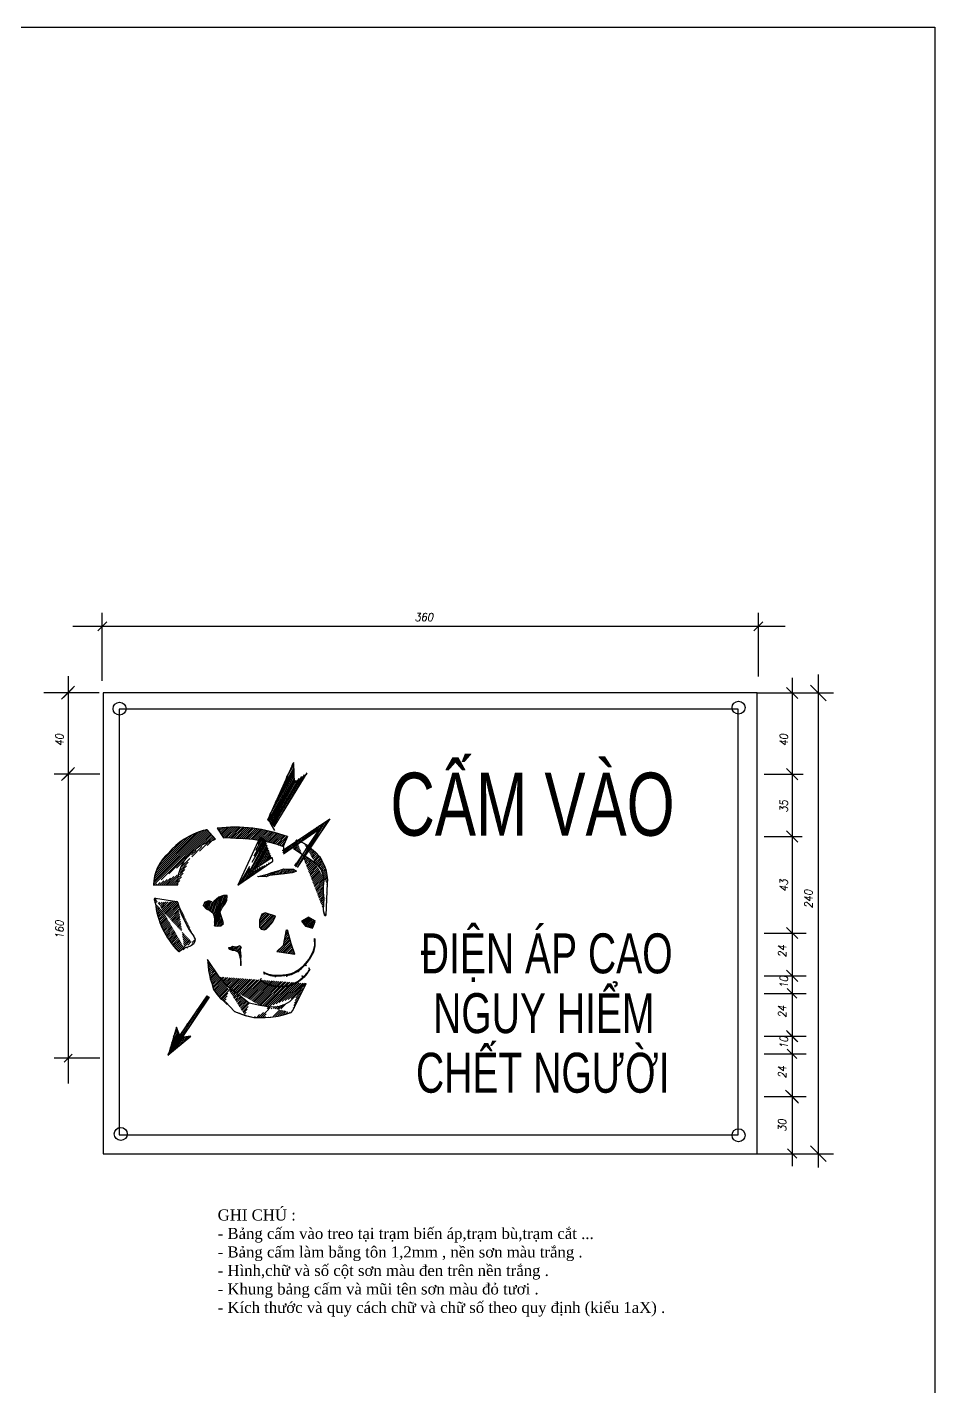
# Model space of a CAD drawing. Header units: inches. Extents: x -246336 to 136055, y -106871 to 69513.
# Drawn here: x -82660 to -74481, y -46358 to -34098 of the extents above; entities that cross this region are included whole.
import ezdxf

# ---------------------------------------------------------------- set-up
doc = ezdxf.new("R2010")
doc.units = ezdxf.units.IN
doc.header["$MEASUREMENT"] = 0
doc.layers.add('XA-TT2', color=7, linetype='Continuous')
doc.styles.add('COM2', font='complex.shx', dxfattribs={"width": 0.9, "oblique": 10, "height": 2})
doc.styles.add('TRA1', font='Vharial.ttf', dxfattribs={"height": 4})
doc.styles.add('VIET25', font='VNTIME_0.TTF', dxfattribs={"height": 2.5})
pattern_1 = [(45, (-83481.22544766736, -50671.37809816521), (-8.838834764831843, 8.838834764831844), [])]
pattern_2 = [(59.99999999999999, (-81519.50010706676, -50963.75706741802), (-10.82531754730548, 6.250000000000001), [])]

# ---------------------------------------------------------------- blocks, each defined once
blk = doc.blocks.new('_OBLIQUE')
at = {"color": 0, "linetype": 'ByBlock'}
blk.add_line((-0.5, -0.5), (0.5, 0.5), dxfattribs=at)

msp = doc.modelspace()

# ---------------------------------------------------------------- hatches: boundary and pattern name
at = {"layer": 'XA-TT2', "linetype": 'Continuous'}
h = msp.add_hatch(dxfattribs=at)
h.set_pattern_fill('ANSI31', color=1, scale=100, angle=15, style=0)
h.set_pattern_definition(pattern_2)
h.paths.add_polyline_path([(-80254.531003994, -40902.20458332758), (-80138.98560271185, -40821.70112288633), (-80436.0952877198, -41308.80545271916), (-80494.50989621883, -41249.61298425664), (-80260.31562741712, -40726.91797986632)])
h = msp.add_hatch(dxfattribs=at)
h.set_pattern_fill('ANSI31', color=256, scale=100, style=0)
h.set_pattern_definition(pattern_1)
edge = h.paths.add_edge_path()
edge.add_line((-80947.07090173534, -41321.16741802078), (-80891.8250491817, -41406.74075275281))
edge.add_line((-80827.27824554814, -41407.69849094911), (-80779.11481249647, -41410.23170675879))
edge.add_line((-80877.9766183478, -41405.16528836917), (-80827.27824554814, -41407.69849094911))
edge.add_line((-80892.01858759689, -41406.44097047392), (-80877.9766183478, -41405.16528836917))
edge.add_arc((-80786.88017104816, -42658.31887737528), 1346.712699669793, 69.51139990946658, 96.83147606169686)
edge.add_line((-80315.50243381271, -41396.79673159641), (-80352.27117789857, -41484.56893408409))
edge.add_line((-80419.15643353137, -41460.89587742579), (-80350.71364768874, -41486.22795614443))
edge.add_line((-80487.59921937401, -41443.16340644727), (-80419.15643353137, -41460.89587742579))
edge.add_line((-80556.04202357127, -41430.49736708781), (-80487.59921937401, -41443.16340644727))
edge.add_line((-80627.01973080699, -41420.36453030858), (-80556.04202357127, -41430.49736708781))
edge.add_line((-80697.99743804272, -41412.76490933873), (-80627.01973080699, -41420.36453030858))
edge.add_line((-80779.11481249647, -41410.23170675879), (-80697.99743804272, -41412.76490933873))
h = msp.add_hatch(dxfattribs=at)
h.set_pattern_fill('ANSI31', color=1, scale=100, angle=15, style=0)
h.set_pattern_definition(pattern_2)
h.paths.add_polyline_path([(-80248.77313247981, -41658.7199068233), (-80228.48181002965, -41673.73194624326), (-79932.16833634401, -41236.40233029873), (-80358.76480054396, -41521.21010561596), (-80350.46962334967, -41552.16812836268), (-80028.07954266208, -41330.30322721257)])
h = msp.add_hatch(dxfattribs=at)
h.set_pattern_fill('ANSI31', color=256, scale=100, style=0)
h.set_pattern_definition(pattern_1)
edge = h.paths.add_edge_path()
edge.add_arc((-81124.61221138225, -41844.09690000175), 397.781234897178, 131.2912590325637, 178.8367322249407)
edge.add_arc((-80899.51189600781, -41955.62414032349), 637.3210500647388, 105.7686723615827, 139.9126314237832)
edge.add_line((-80964.16383558803, -41420.36453030858), (-81038.88481218228, -41335.39455743157))
edge.add_arc((-80786.88017104816, -42658.31887737528), 1346.712699669793, 100.7850943006122, 102.2536554904547)
edge.add_line((-81116.2589172775, -41488.76115872437), (-81065.56056283246, -41460.89586419606))
edge.add_line((-81014.86219003279, -41440.6301906376), (-80964.16383558803, -41420.36453030858))
edge.add_line((-81065.56056283246, -41460.89586419606), (-81014.86219003279, -41440.6301906376))
edge.add_line((-81202.44613451773, -41564.75740811002), (-81159.35252589762, -41521.6928716423))
edge.add_line((-81250.60958592402, -41625.55441555654), (-81202.44613451773, -41564.75740811002))
edge.add_line((-81273.30736242095, -41665.96935608744), (-81250.60958592402, -41625.55441555654))
edge.add_line((-81295.99831094564, -41739.66517637658), (-81273.30736242095, -41665.96935608744))
edge.add_line((-81301.67105266539, -41830.36773561907), (-81295.99831094564, -41739.66517637658))
edge.add_line((-81522.90774112777, -41836.03663978371), (-81301.67105266539, -41830.36773561907))
edge.add_line((-81159.35252589762, -41521.6928716423), (-81116.2589172775, -41488.76115872437))
h = msp.add_hatch(dxfattribs=at)
h.set_pattern_fill('ANSI31', color=1, scale=100, angle=15, style=0)
h.set_pattern_definition(pattern_2)
edge = h.paths.add_edge_path()
edge.add_line((-80512.04586928576, -41433.3246420981), (-80662.59834134983, -41724.05790695899))
edge.add_line((-80561.27630598989, -41398.6280264564), (-80761.10949776754, -41834.76545564943))
edge.add_line((-80561.27630598989, -41398.6280264564), (-80509.65844713041, -41435.00724892547))
edge.add_line((-80761.10949776747, -41834.76545564953), (-80445.53027510956, -41617.58770349673))
edge.add_line((-80662.59834134957, -41724.05790695926), (-80456.33902149681, -41586.35339471976))
edge.add_line((-80456.339021497, -41586.35339471983), (-80445.53027510944, -41617.5877034968))
h = msp.add_hatch(dxfattribs=at)
h.set_pattern_fill('ANSI31', color=256, scale=100, style=0)
h.set_pattern_definition(pattern_1)
edge = h.paths.add_edge_path()
edge.add_line((-79974.43235873454, -42108.33603977982), (-79970.21206620039, -42109.0389508754))
edge.add_line((-79977.94927835703, -42109.0389508754), (-79974.43235873454, -42108.33603977982))
edge.add_line((-79984.27972633572, -42101.30695528351), (-79977.94927835703, -42109.0389508754))
edge.add_line((-79987.09325469163, -42091.46623963461), (-79984.27972633572, -42101.30695528351))
edge.add_line((-79952.92149305233, -41785.73454797268), (-79958.23796880292, -41812.29899658676))
edge.add_line((-79960.89621585538, -41743.2314196066), (-79952.92149305233, -41785.73454797268))
edge.add_line((-79968.87092030351, -41692.75894474966), (-79960.89621585538, -41743.2314196066))
edge.add_line((-79984.82034755469, -41652.91226521367), (-79968.87092030351, -41692.75894474966))
edge.add_line((-80003.42802185862, -41613.06558567769), (-79984.82034755469, -41652.91226521367))
edge.add_line((-80024.6939248601, -41575.87534174236), (-80003.42802185862, -41613.06558567769))
edge.add_line((-80061.90927346796, -41536.02866220666), (-80024.6939248601, -41575.87534174236))
edge.add_line((-80096.46637502278, -41506.8077647622), (-80061.90927346796, -41536.02866220666))
edge.add_line((-80131.02347657789, -41477.58685408829), (-80096.46637502278, -41506.8077647622))
edge.add_line((-80168.23880683084, -41456.33528990526), (-80131.02347657789, -41477.58685408829))
edge.add_line((-80234.12521984987, -41425.60251635034), (-80168.23880683084, -41456.33528990526))
edge.add_line((-79993.76790955989, -42058.10237106954), (-79987.09325469163, -42091.46623963461))
edge.add_line((-79988.09516784013, -41956.06199026806), (-79993.76790955989, -42058.10237106954))
edge.add_line((-79993.76790955989, -41899.37289570284), (-79988.09516784013, -41956.06199026806))
edge.add_line((-79993.76790955989, -41842.68380113732), (-79993.76790955989, -41899.37289570284))
edge.add_line((-79988.09516784013, -41791.66361073672), (-79993.76790955989, -41842.68380113732))
edge.add_line((-79993.76790955989, -41746.3123377302), (-79988.09516784013, -41791.66361073672))
edge.add_line((-80010.78611636453, -41695.29216055904), (-79993.76790955989, -41746.3123377302))
edge.add_line((-80056.16799505928, -41638.60305276408), (-80010.78611636453, -41695.29216055904))
edge.add_line((-80118.5680989133, -41593.25177975785), (-80056.16799505928, -41638.60305276408))
edge.add_line((-80180.9681844124, -41553.56941091595), (-80118.5680989133, -41593.25177975785))
edge.add_line((-80260.38649507135, -41502.54923374509), (-80180.9681844124, -41553.56941091595))
edge.add_line((-80249.04101163155, -41462.86686490319), (-80260.38649507135, -41502.54923374509))
edge.add_line((-80234.12521984987, -41425.60251635034), (-80249.04101163155, -41462.86686490319))
edge.add_line((-79958.23796880292, -41817.61189424753), (-79969.83296690456, -42109.27172435884))
h = msp.add_hatch(dxfattribs=at)
h.set_pattern_fill('ANSI31', color=256, scale=100, style=0)
h.set_pattern_definition(pattern_1)
edge = h.paths.add_edge_path()
edge.add_line((-80505.86717933451, -41758.21352987172), (-80583.88027791987, -41756.8518061706))
edge.add_line((-80477.81094858283, -41747.56265400531), (-80505.86717933451, -41758.21352987172))
edge.add_line((-80399.60343076213, -41737.78715887922), (-80477.81094858283, -41747.56265400531))
edge.add_line((-80343.78258847375, -41733.19120909204), (-80399.60343076213, -41737.78715887922))
edge.add_line((-80271.14742589276, -41723.31846137502), (-80343.78258847375, -41733.19120909204))
edge.add_line((-80231.84926609922, -41707.29349466477), (-80271.14742589276, -41723.31846137502))
edge.add_line((-80259.41949510429, -41690.10134911776), (-80231.84926609922, -41707.29349466477))
edge.add_line((-80315.14315530285, -41689.12868901098), (-80259.41949510429, -41690.10134911776))
edge.add_line((-80348.5773404109, -41688.54509313911), (-80315.14315530285, -41689.12868901098))
edge.add_line((-80399.02022834291, -41704.37551466457), (-80348.5773404109, -41688.54509313911))
edge.add_line((-80455.03548986663, -41720.10868327896), (-80399.02022834291, -41704.37551466457))
edge.add_line((-80494.33363107737, -41736.13363708195), (-80455.03548986663, -41720.10868327896))
edge.add_line((-80578.30792291125, -41756.94907198922), (-80494.33363107737, -41736.13363708195))
h = msp.add_hatch(dxfattribs=at)
h.set_pattern_fill('ANSI31', color=256, scale=100, angle=26.54958949766275, style=0)
h.set_pattern_definition([(71.54958949766274, (-83481.22544766736, -50671.37809816521), (-11.85747408955976, 3.956047044136215), [])])
edge = h.paths.add_edge_path()
edge.add_line((-80932.1000359988, -41943.61566023697), (-80977.63879744982, -41980.84950537741))
edge.add_line((-80890.7011732154, -41927.06728131161), (-80932.1000359988, -41943.61566023697))
edge.add_line((-80857.58210776758, -41927.06728131161), (-80890.7011732154, -41927.06728131161))
edge.add_line((-80861.7220064355, -41972.57530103147), (-80857.58210776758, -41927.06728131161))
edge.add_line((-80878.28151851025, -42005.67205888219), (-80861.7220064355, -41972.57530103147))
edge.add_line((-80907.26072658849, -42042.90590402292), (-80878.28151851025, -42005.67205888219))
edge.add_line((-80919.68038129364, -42076.00263210712), (-80907.26072658849, -42042.90590402292))
edge.add_line((-80915.54048262571, -42100.82518561219), (-80919.68038129364, -42076.00263210712))
edge.add_line((-80898.98097055097, -42146.33323509857), (-80915.54048262571, -42100.82518561219))
edge.add_line((-80890.7011732154, -42179.42996318307), (-80898.98097055097, -42146.33323509857))
edge.add_line((-80915.54048262571, -42200.11542939814), (-80890.7011732154, -42179.42996318307))
edge.add_line((-80948.65958937188, -42204.25251668785), (-80915.54048262571, -42200.11542939814))
edge.add_line((-80973.49889878219, -42200.11542939814), (-80948.65958937188, -42204.25251668785))
edge.add_line((-80973.49889878219, -42183.56705047278), (-80973.49889878219, -42200.11542939814))
edge.add_line((-80973.49889878219, -42154.60740967799), (-80973.49889878219, -42183.56705047278))
edge.add_line((-80973.49889878219, -42125.6477688835), (-80973.49889878219, -42154.60740967799))
edge.add_line((-80977.63879744982, -42109.09938995814), (-80973.49889878219, -42125.6477688835))
edge.add_line((-80985.91855348734, -42084.27683645306), (-80977.63879744982, -42109.09938995814))
edge.add_line((-81014.89776156557, -42063.59137023799), (-80985.91855348734, -42084.27683645306))
edge.add_line((-81048.0168270134, -42047.04299131263), (-81014.89776156557, -42063.59137023799))
edge.add_line((-81072.85613642371, -42018.08332075161), (-81048.0168270134, -42047.04299131263))
edge.add_line((-81060.43648171856, -41989.12367995683), (-81072.85613642371, -42018.08332075161))
edge.add_line((-81027.31741627073, -41976.71238832118), (-81060.43648171856, -41989.12367995683))
edge.add_line((-80994.19830952486, -41984.98659266712), (-81027.31741627073, -41976.71238832118))
h = msp.add_hatch(dxfattribs=at)
h.set_pattern_fill('ANSI31', color=256, scale=100, style=0)
h.set_pattern_definition(pattern_1)
edge = h.paths.add_edge_path()
edge.add_arc((-81292.67347710504, -42423.83239434072), 9.5625, 225.9656561773512, 303.6722236306262)
edge.add_arc((-81156.44168085017, -42322.84968585998), 9.5625, 351.2480349764812, 383.9768302345066)
edge.add_arc((-81311.67602124339, -41990.44536680565), 9.5625, 5.859935109861018, 81.75836137008582)
edge.add_arc((-81505.08575405844, -41962.43110788346), 9.5625, 81.75836137008582, 191.4641055764272)
edge.add_arc((-81124.61221138225, -41885.27108294365), 397.781234897178, 191.4641055764272, 196.2072720905641)
edge.add_line((-81160.00518459629, -42366.30561572732), (-81186.88902199245, -42385.70863168221))
edge.add_line((-81149.55036608013, -42340.93245933502), (-81160.00518459629, -42366.30561572732))
edge.add_line((-81146.99052380171, -42324.30468987935), (-81149.55036608013, -42340.93245933502))
edge.add_line((-81158.51163909398, -42294.66374526382), (-81147.70433028875, -42318.9637996786))
edge.add_line((-81188.38256749476, -42255.85772658378), (-81158.51163909398, -42294.66374526382))
edge.add_line((-81207.79867737938, -42223.02187480032), (-81188.38256749476, -42255.85772658378))
edge.add_line((-81270.80669101741, -42102.45412704127), (-81199.53202133597, -42237.00215685501))
edge.add_line((-81288.72925539972, -42051.70780102722), (-81270.80669101741, -42102.45412704127))
edge.add_line((-81300.67761941819, -42003.94654523174), (-81288.72925539972, -42051.70780102722))
edge.add_line((-81302.16349053581, -41989.46906470606), (-81300.67761941819, -42003.94654523174))
edge.add_line((-81244.04801475705, -42402.92759866745), (-81287.37163466029, -42431.79052684398))
edge.add_line((-81187.32065262279, -42385.9208597141), (-81244.04801475705, -42402.92759866745))
edge.add_line((-81503.71498692234, -41952.96736635559), (-81310.30525410728, -41980.98162527778))
edge.add_arc((-80766.05676390877, -41911.74352150992), 744.1056112143001, 186.1204799499734, 224.2213894097598)
h = msp.add_hatch(dxfattribs=at)
h.set_pattern_fill('ANSI31', color=256, scale=100, style=0)
h.set_pattern_definition(pattern_1)
h.paths.add_polyline_path([(-80421.37900692504, -42112.5965365101), (-80516.35286536539, -42085.04208288912), (-80545.45773933531, -42097.28850488318), (-80566.90346854861, -42149.33580249199), (-80565.37162583123, -42213.62953863165), (-80551.58508726169, -42230.46837507485), (-80520.9483705741, -42236.59159434028), (-80505.6300122306, -42230.46837507485), (-80484.18430596072, -42209.03712418251), (-80445.88839862967, -42164.64383411861)])
h = msp.add_hatch(dxfattribs=at)
h.set_pattern_fill('ANSI31', color=256, scale=100, angle=350.0000000000001, style=0)
h.set_pattern_definition([(35.00000000000004, (-83481.22544766736, -50671.37809816521), (-7.169705454388076, 10.2394005536124), [])])
edge = h.paths.add_edge_path()
edge.add_line((-80089.23321249144, -42221.71791129804), (-80063.47611555195, -42161.68944000354))
edge.add_line((-80151.27876769379, -42204.00256511202), (-80089.23321249144, -42221.71791129804))
edge.add_line((-80186.73334608413, -42159.71420998278), (-80151.27876769379, -42204.00256511202))
edge.add_line((-80124.68781956128, -42124.28353828203), (-80186.73334608413, -42159.71420998278))
edge.add_line((-80062.64226435893, -42159.71420998278), (-80124.68781956128, -42124.28353828203))
h = msp.add_hatch(dxfattribs=at)
h.set_pattern_fill('ANSI31', color=256, scale=100, style=0)
h.set_pattern_definition(pattern_1)
edge = h.paths.add_edge_path()
edge.add_line((-80281.82265686401, -42361.10695501091), (-80315.26195329067, -42238.578935689))
edge.add_line((-80248.38337879197, -42455.78768518724), (-80281.82265686401, -42361.10695501091))
edge.add_line((-80410.00658367213, -42433.50986710051), (-80248.38337879197, -42455.78768518724))
edge.add_line((-80354.27445355197, -42377.81531526853), (-80410.00658367213, -42433.50986710051))
edge.add_line((-80326.40837931458, -42238.578935689), (-80354.27445355197, -42377.81531526853))
h = msp.add_hatch(dxfattribs=at)
h.set_pattern_fill('ANSI31', color=256, scale=90, style=0)
h.set_pattern_definition([(45, (-83481.22544766736, -50671.37809816521), (-7.95495128834866, 7.954951288348661), [])])
edge = h.paths.add_edge_path()
edge.add_line((-80828.76220068638, -42398.28294082603), (-80845.28965616575, -42400.1180908535))
edge.add_line((-80810.39835106762, -42389.10722376284), (-80828.76220068638, -42398.28294082603))
edge.add_line((-80775.5070689129, -42394.61265730817), (-80810.39835106762, -42389.10722376284))
edge.add_line((-80742.45218089758, -42381.76664019004), (-80775.5070689129, -42394.61265730817))
edge.add_line((-80729.59749075299, -42396.44780733535), (-80742.45218089758, -42381.76664019004))
edge.add_line((-80736.94302142313, -42403.78837437136), (-80729.59749075299, -42396.44780733535))
edge.add_line((-80736.94302142313, -42422.13982503454), (-80736.94302142313, -42403.78837437136))
edge.add_line((-80733.27025608806, -42447.83185927052), (-80736.94302142313, -42422.13982503454))
edge.add_line((-80731.43388489238, -42479.02931051474), (-80733.27025608806, -42447.83185927052))
edge.add_line((-80733.27025608806, -42502.88619472354), (-80731.43388489238, -42479.02931051474))
edge.add_line((-80731.43388489238, -42535.91881253204), (-80733.27025608806, -42502.88619472354))
edge.add_line((-80731.43388489238, -42550.59996314056), (-80731.43388489238, -42535.91881253204))
edge.add_line((-80735.10665022745, -42563.44598025869), (-80731.43388489238, -42550.59996314056))
edge.add_line((-80736.94302142313, -42550.59996314056), (-80735.10665022745, -42563.44598025869))
edge.add_line((-80736.94302142313, -42530.41336244991), (-80736.94302142313, -42550.59996314056))
edge.add_line((-80738.77941556252, -42510.22677829606), (-80736.94302142313, -42530.41336244991))
edge.add_line((-80744.28855209326, -42486.36989408755), (-80738.77941556252, -42510.22677829606))
edge.add_line((-80747.96131742833, -42468.01844342437), (-80744.28855209326, -42486.36989408755))
edge.add_line((-80753.4704769025, -42447.83185927052), (-80747.96131742833, -42468.01844342437))
edge.add_line((-80762.65240171202, -42434.98584215267), (-80753.4704769025, -42447.83185927052))
edge.add_line((-80784.68899372214, -42423.97497506201), (-80762.65240171202, -42434.98584215267))
edge.add_line((-80797.54368386674, -42422.13982503454), (-80784.68899372214, -42423.97497506201))
edge.add_line((-80814.07113934611, -42420.30469154415), (-80797.54368386674, -42422.13982503454))
edge.add_line((-80832.43496602116, -42411.12895794387), (-80814.07113934611, -42420.30469154415))
edge.add_line((-80845.28965616575, -42401.95324088068), (-80832.43496602116, -42411.12895794387))
h = msp.add_hatch(dxfattribs=at)
h.set_pattern_fill('ANSI31', color=256, scale=100, style=0)
h.set_pattern_definition(pattern_1)
edge = h.paths.add_edge_path()
edge.add_line((-80952.26704845647, -42816.09468444978), (-80919.35853509529, -42857.20256101486))
edge.add_line((-80981.06198388129, -42774.98680788442), (-80952.26704845647, -42816.09468444978))
edge.add_line((-80997.51624056202, -42717.43577010959), (-80981.06198388129, -42774.98680788442))
edge.add_line((-81009.85691930639, -42680.43867723201), (-80997.51624056202, -42717.43577010959))
edge.add_line((-81018.0840384693, -42643.44158435444), (-81009.85691930639, -42680.43867723201))
edge.add_line((-81026.31117598683, -42606.44447824743), (-81018.0840384693, -42643.44158435444))
edge.add_line((-81030.42473556829, -42561.22581799456), (-81026.31117598683, -42606.44447824743))
edge.add_line((-81035.94367217104, -42505.92020307813), (-81030.42473556829, -42561.22581799456))
edge.add_line((-80874.10936134466, -42885.97808651713), (-80791.14144122845, -42973.43177882227))
edge.add_line((-80919.35853509529, -42857.20256101486), (-80874.10936134466, -42885.97808651713))
edge.add_line((-80837.08728840202, -42762.65444359189), (-80795.95165587793, -42787.31917217694))
edge.add_line((-80882.33646215266, -42717.43577010959), (-80837.08728840202, -42762.65444359189))
edge.add_line((-80931.40781360626, -42661.53711317369), (-80882.33646215266, -42717.43577010959))
edge.add_line((-80931.40781360626, -42661.53711317369), (-81035.94367217104, -42505.92020307813))
edge.add_line((-80696.52949743619, -43010.42887169984), (-80618.37181032437, -43026.8720329096))
edge.add_line((-80791.14144122845, -42973.43177882227), (-80696.52949743619, -43010.42887169984))
edge.add_line((-80659.50744284847, -42895.32680937962), (-80564.89549905591, -42915.88074104744))
edge.add_line((-80795.95165587793, -42787.31917217694), (-80659.50744284847, -42895.32680937962))
edge.add_line((-80281.82265686401, -42982.2169371706), (-80266.69537620217, -42963.32057231542))
edge.add_line((-80319.64090440486, -42993.55474550015), (-80281.82265686401, -42982.2169371706))
edge.add_line((-80349.89548408316, -43004.89256705914), (-80319.64090440486, -42993.55474550015))
edge.add_line((-80399.05919670919, -43016.23038861813), (-80349.89548408316, -43004.89256705914))
edge.add_line((-80463.35020835139, -43023.78893191431), (-80399.05919670919, -43016.23038861813))
edge.add_line((-80515.53274736891, -43026.8720329096), (-80463.35020835139, -43023.78893191431))
edge.add_line((-80294.11576005985, -42884.54343719204), (-80255.72251282667, -42847.8442202881))
edge.add_line((-80335.84755531896, -42907.8974770967), (-80294.11576005985, -42884.54343719204))
edge.add_line((-80382.58717261697, -42924.57894173131), (-80335.84755531896, -42907.8974770967))
edge.add_line((-80424.31896787608, -42931.25151700136), (-80382.58717261697, -42924.57894173131))
edge.add_line((-80441.01168965054, -42931.25151700136), (-80424.31896787608, -42931.25151700136))
edge.add_line((-80618.37181032437, -43026.8720329096), (-80515.53274736891, -43026.8720329096))
edge.add_line((-80491.08983661956, -42929.58337979857), (-80441.01168965054, -42931.25151700136))
edge.add_line((-80564.89549905591, -42915.88074104744), (-80488.36459467834, -42928.75023726403))
edge.add_line((-80255.72251282667, -42847.8442202881), (-80230.6834393423, -42816.14945468114))
edge.add_line((-80266.69537620217, -42963.32057231542), (-80146.1794515301, -42720.3819770168))
edge.add_line((-80202.305817832, -42781.11838820943), (-80155.1718851389, -42720.85319441831))
edge.add_line((-80155.20567724807, -42720.89640082821), (-80146.30607257254, -42720.63722243998))
h = msp.add_hatch(dxfattribs=at)
h.set_pattern_fill('ANSI31', color=1, scale=100, angle=15, style=0)
h.set_pattern_definition(pattern_2)
edge = h.paths.add_edge_path()
edge.add_line((-81020.69013770384, -42844.56179171248), (-81279.13408088853, -43230.15076228301))
edge.add_line((-81040.1228448787, -42832.00365914614), (-81306.63519888802, -43218.11240674462))
edge.add_line((-81040.1228448787, -42832.00365914614), (-81020.69013770384, -42844.56179171248))
edge.add_line((-81297.87696511578, -43205.42394925957), (-81272.93676922249, -43220.90459850704))
h = msp.add_hatch(dxfattribs=at)
h.set_pattern_fill('ANSI31', color=1, scale=100, angle=15, style=0)
h.set_pattern_definition(pattern_2)
edge = h.paths.add_edge_path()
edge.add_line((-81279.48691129428, -43207.41012977902), (-81314.07096029149, -43116.41779383062))
edge.add_line((-81314.07096029149, -43116.41779383062), (-81390.7260288584, -43369.7625120118))
edge.add_line((-81391.15085794945, -43368.17702825938), (-81185.23041188315, -43197.44794198166))
edge.add_line((-81185.23041188315, -43197.44794198166), (-81279.48691129428, -43207.41012977902))

# ---------------------------------------------------------------- linework, layer by layer
msp.add_lwpolyline([(-101545.3947240619, -34097.63156923203), (-74481.39614794892, -34097.63156923203), (-74481.39614794892, -53092.94114561498), (-101545.3947240619, -53092.94114561498)], close=True)
at = {"layer": 'XA-TT2', "color": 4}
for p, q in [((-81982.84590804257, -39992.76844671316), (-81982.84590804257, -39380.19503596675)), ((-76071.01388130692, -39951.92983148678), (-76071.01388130692, -39380.19503596675)), ((-82248.74234566413, -39500.19503596675), (-75829.4995602119, -39500.19503596675)), ((-82291.56648782553, -39950.28823391127), (-82291.56648782553, -43622.20416664582)), ((-75767.24112989882, -39964.865168377), (-75767.24112989882, -44367.10292304691)), ((-75531.45707323484, -39935.71129944554), (-75531.45707323484, -44381.679885216)), ((-82011.10815887869, -40099.38272185595), (-82510.25247251213, -40099.38272185595)), ((-76078.30199702474, -40101.19532465091), (-75393.22313604387, -40101.19532465091)), ((-75989.44246685255, -40101.19532465091), (-75585.95327785739, -40101.19532465091)), ((-82291.56648782553, -40304.68497918453), (-82291.56648782553, -41117.73377496662)), ((-82014.39308830397, -40832.60591154918), (-82417.88227729913, -40832.60591154918)), ((-82004.4724898457, -40832.60591154918), (-82411.56648782553, -40832.60591154918)), ((-82291.56648782553, -40947.77606015617), (-82291.56648782553, -41760.82485593826)), ((-76018.96552838478, -40834.41851434414), (-75668.92394138913, -40834.41851434414)), ((-76018.96552838478, -41394.83573117875), (-75675.23973086273, -41394.83573117875)), ((-82291.56644702371, -41829.73877667508), (-82291.56644702371, -42642.78757245716)), ((-76018.96552838478, -42266.13138785789), (-75640.9252996234, -42266.13138785789)), ((-76018.96552838478, -42651.98603644094), (-75640.92525882157, -42651.98603644094)), ((-76018.96552838478, -42810.79811038479), (-75640.9252996234, -42810.79811038479)), ((-76018.96552838478, -43196.65271816601), (-75640.9252996234, -43196.65271816601)), ((-82004.4724898457, -43394.51310690405), (-82417.8822364976, -43394.51310690405)), ((-76018.96552838478, -43355.46479210985), (-75640.92534042522, -43355.46479210985)), ((-76018.96552838478, -43741.31939989107), (-75640.9252996234, -43741.31939989107)), ((-76078.30199702474, -44256.88277206675), (-75393.22313604387, -44256.88277206675))]:
    msp.add_line(p, q, dxfattribs=at)
at = {"layer": 'XA-TT2', "color": 5}
for p, q in [((-76080.50645879039, -40099.38272185595), (-81976.57906963641, -40099.38272185595)), ((-81976.57906963641, -40099.38272185595), (-81976.57906963641, -44258.50919587479)), ((-76080.50645879039, -44258.50919587479), (-76080.50645879039, -40099.38272185595)), ((-81976.57906963641, -44258.50919587479), (-76080.50645879039, -44258.50919587479))]:
    msp.add_line(p, q, dxfattribs=at)
at = {"layer": 'XA-TT2', "color": 1}
for p, q in [((-76254.19734025176, -40248.12228948314), (-81832.06751432538, -40248.12228948314)), ((-81832.06751432538, -40248.12228948314), (-81832.06751432538, -44085.2122675773)), ((-76254.19734025176, -44085.2122675773), (-76254.19734025176, -40248.12228948314)), ((-80260.31562741706, -40726.91797986627), (-80494.50989621872, -41249.61298425653)), ((-80138.98560271197, -40821.70112288644), (-80436.09528772015, -41308.8054527191)), ((-80260.31562741706, -40737.03433221526), (-80254.53100399411, -40912.32093567669)), ((-80254.53100399411, -40912.32093567669), (-80138.98560271197, -40831.81747523573)), ((-80358.76480054407, -41521.2101056159), (-79932.16833634424, -41236.40233029873)), ((-79932.16833634424, -41236.40233029873), (-80228.48181002983, -41673.73194624321)), ((-80561.27630598994, -41398.62802645628), (-80761.10949776752, -41834.76545564947)), ((-80512.045869286, -41433.32464209816), (-80662.59834134986, -41724.05790695921)), ((-80350.46962334984, -41552.16812836268), (-80028.07954266237, -41330.30322721257)), ((-80028.07954266237, -41330.30322721257), (-80248.77313247975, -41658.71990682324)), ((-80761.10949776752, -41834.76545564947), (-80445.53027510969, -41617.58770349668)), ((-80662.59834134986, -41724.05790695921), (-80456.33902149717, -41586.35339471977)), ((-80071.69868862903, -42381.33582662296), (-80085.43909970939, -42436.33450429799)), ((-80067.12358015159, -42382.85984138609), (-80080.86399123224, -42437.85851906083)), ((-80073.09497718443, -42316.71238082548), (-80071.69868862903, -42381.33582662296)), ((-80068.51986870728, -42318.23639558832), (-80067.12358015159, -42382.85984138609)), ((-80085.43909970939, -42436.33450429799), (-80132.8694151945, -42525.84210531786)), ((-80080.86399123224, -42437.85851906083), (-80117.82202101551, -42507.34332586144)), ((-81040.1228448787, -42832.00365914614), (-81306.63519888802, -43218.11240674462)), ((-81020.69013770384, -42844.56179171248), (-81279.13408088853, -43230.15076228301)), ((-81314.07096029149, -43116.41779383062), (-81390.7260288584, -43369.7625120118)), ((-81279.48691129428, -43207.41012977902), (-81314.07096029149, -43116.41779383062)), ((-81391.15085794945, -43368.17702825938), (-81185.23041188315, -43197.44794198166)), ((-81297.87696511578, -43205.42394925957), (-81272.93676922249, -43220.90459850704)), ((-81185.23041188315, -43197.44794198166), (-81279.48691129428, -43207.41012977902)), ((-81832.06751432538, -44085.2122675773), (-76254.19734025176, -44085.2122675773))]:
    msp.add_line(p, q, dxfattribs=at)
at = {"layer": 'XA-TT2'}
for p, q in [((-80473.089819433, -41270.26380658062), (-80431.98577861657, -41342.55815378216)), ((-80964.16383558803, -41420.36453030858), (-81038.88481218228, -41335.39455743157)), ((-81014.86219003279, -41440.6301906376), (-80964.16383558803, -41420.36453030858)), ((-80947.07090173534, -41321.16741802078), (-80891.8250491817, -41406.74075275281)), ((-80892.01858759689, -41406.44097047392), (-80877.9766183478, -41405.16528836917)), ((-80877.9766183478, -41405.16528836917), (-80827.27824554814, -41407.69849094911)), ((-80827.27824554814, -41407.69849094911), (-80779.11481249647, -41410.23170675879)), ((-80779.11481249647, -41410.23170675879), (-80697.99743804272, -41412.76490933873)), ((-80697.99743804272, -41412.76490933873), (-80627.01973080699, -41420.36453030858)), ((-80627.01973080699, -41420.36453030858), (-80556.04202357127, -41430.49736708781)), ((-80561.27630598994, -41398.62802645628), (-80509.65844713041, -41435.00724892539)), ((-80556.04202357127, -41430.49736708781), (-80487.59921937401, -41443.16340644727)), ((-80315.50243381271, -41396.79673159641), (-80352.27117789857, -41484.56893408409)), ((-80234.12521984987, -41425.60251635034), (-80249.04101163155, -41462.86686490319)), ((-80234.12521984987, -41425.60251635034), (-80168.23880683084, -41456.33528990526)), ((-81202.44613451773, -41564.75740811002), (-81159.35252589762, -41521.6928716423)), ((-81159.35252589762, -41521.6928716423), (-81116.2589172775, -41488.76115872437)), ((-81116.2589172775, -41488.76115872437), (-81065.56056283246, -41460.89586419606)), ((-81065.56056283246, -41460.89586419606), (-81014.86219003279, -41440.6301906376)), ((-80487.59921937401, -41443.16340644727), (-80419.15643353137, -41460.89587742579)), ((-80419.15643353137, -41460.89587742579), (-80350.71364768874, -41486.22795614443)), ((-80351.51353576081, -41486.80884873407), (-80351.51353576081, -41518.85895227635)), ((-80249.04101163155, -41462.86686490319), (-80260.38649507135, -41502.54923374509)), ((-80260.38649507135, -41502.54923374509), (-80180.9681844124, -41553.56941091595)), ((-80180.9681844124, -41553.56941091595), (-80118.5680989133, -41593.25177975785)), ((-80168.23880683084, -41456.33528990526), (-80131.02347657789, -41477.58685408829)), ((-80131.02347657789, -41477.58685408829), (-80096.46637502278, -41506.8077647622)), ((-80096.46637502278, -41506.8077647622), (-80061.90927346796, -41536.02866220666)), ((-80061.90927346796, -41536.02866220666), (-80024.6939248601, -41575.87534174236)), ((-81295.99831094564, -41739.66517637658), (-81273.30736242095, -41665.96935608744)), ((-81273.30736242095, -41665.96935608744), (-81250.60958592402, -41625.55441555654)), ((-81250.60958592402, -41625.55441555654), (-81202.44613451773, -41564.75740811002)), ((-80452.49808546598, -41585.17667228996), (-80450.14167215244, -41618.14420722279)), ((-80250.48431880894, -41648.10105558572), (-80234.76980811224, -41667.85335286724)), ((-80118.5680989133, -41593.25177975785), (-80056.16799505928, -41638.60305276408)), ((-80056.16799505928, -41638.60305276408), (-80010.78611636453, -41695.29216055904)), ((-80024.6939248601, -41575.87534174236), (-80003.42802185862, -41613.06558567769)), ((-80003.42802185862, -41613.06558567769), (-79984.82034755469, -41652.91226521367)), ((-79984.82034755469, -41652.91226521367), (-79968.87092030351, -41692.75894474966)), ((-81301.67105266539, -41830.36773561907), (-81295.99831094564, -41739.66517637658)), ((-80505.86717933451, -41758.21352987172), (-80583.88027791987, -41756.8518061706)), ((-80578.30792291125, -41756.94907198922), (-80494.33363107737, -41736.13363708195)), ((-80477.81094858283, -41747.56265400531), (-80505.86717933451, -41758.21352987172)), ((-80494.33363107737, -41736.13363708195), (-80455.03548986663, -41720.10868327896)), ((-80399.60343076213, -41737.78715887922), (-80477.81094858283, -41747.56265400531)), ((-80455.03548986663, -41720.10868327896), (-80399.02022834291, -41704.37551466457)), ((-80343.78258847375, -41733.19120909204), (-80399.60343076213, -41737.78715887922)), ((-80399.02022834291, -41704.37551466457), (-80348.5773404109, -41688.54509313911)), ((-80348.5773404109, -41688.54509313911), (-80315.14315530285, -41689.12868901098)), ((-80271.14742589276, -41723.31846137502), (-80343.78258847375, -41733.19120909204)), ((-80315.14315530285, -41689.12868901098), (-80259.41949510429, -41690.10134911776)), ((-80231.84926609922, -41707.29349466477), (-80271.14742589276, -41723.31846137502)), ((-80259.41949510429, -41690.10134911776), (-80231.84926609922, -41707.29349466477)), ((-80010.78611636453, -41695.29216055904), (-79993.76790955989, -41746.3123377302)), ((-79993.76790955989, -41746.3123377302), (-79988.09516784013, -41791.66361073672)), ((-79988.09516784013, -41791.66361073672), (-79993.76790955989, -41842.68380113732)), ((-79968.87092030351, -41692.75894474966), (-79960.89621585538, -41743.2314196066)), ((-79960.89621585538, -41743.2314196066), (-79952.92149305233, -41785.73454797268)), ((-79952.92149305233, -41785.73454797268), (-79958.23796880292, -41812.29899658676)), ((-81522.90774112777, -41836.03663978371), (-81301.67105266539, -41830.36773561907)), ((-80890.7011732154, -41927.06728131161), (-80932.1000359988, -41943.61566023697)), ((-80857.58210776758, -41927.06728131161), (-80890.7011732154, -41927.06728131161)), ((-80861.7220064355, -41972.57530103147), (-80857.58210776758, -41927.06728131161)), ((-79993.76790955989, -41842.68380113732), (-79993.76790955989, -41899.37289570284)), ((-79993.76790955989, -41899.37289570284), (-79988.09516784013, -41956.06199026806)), ((-79958.23796880292, -41817.61189424753), (-79969.83296690456, -42109.27172435884)), ((-81503.71498692234, -41952.96736635559), (-81310.30525410728, -41980.98162527778)), ((-81302.16349053581, -41989.46906470606), (-81300.67761941819, -42003.94654523174)), ((-81300.67761941819, -42003.94654523174), (-81288.72925539972, -42051.70780102722)), ((-81288.72925539972, -42051.70780102722), (-81270.80669101741, -42102.45412704127)), ((-81060.43648171856, -41989.12367995683), (-81072.85613642371, -42018.08332075161)), ((-81072.85613642371, -42018.08332075161), (-81048.0168270134, -42047.04299131263)), ((-81027.31741627073, -41976.71238832118), (-81060.43648171856, -41989.12367995683)), ((-81048.0168270134, -42047.04299131263), (-81014.89776156557, -42063.59137023799)), ((-80994.19830952486, -41984.98659266712), (-81027.31741627073, -41976.71238832118)), ((-80932.1000359988, -41943.61566023697), (-80977.63879744982, -41980.84950537741)), ((-80919.68038129364, -42076.00263210712), (-80907.26072658849, -42042.90590402292)), ((-80907.26072658849, -42042.90590402292), (-80878.28151851025, -42005.67205888219)), ((-80878.28151851025, -42005.67205888219), (-80861.7220064355, -41972.57530103147)), ((-79988.09516784013, -41956.06199026806), (-79993.76790955989, -42058.10237106954)), ((-81270.80669101741, -42102.45412704127), (-81199.53202133597, -42237.00215685501)), ((-81014.89776156557, -42063.59137023799), (-80985.91855348734, -42084.27683645306)), ((-80985.91855348734, -42084.27683645306), (-80977.63879744982, -42109.09938995814)), ((-80977.63879744982, -42109.09938995814), (-80973.49889878219, -42125.6477688835)), ((-80973.49889878219, -42125.6477688835), (-80973.49889878219, -42154.60740967799)), ((-80973.49889878219, -42154.60740967799), (-80973.49889878219, -42183.56705047278)), ((-80915.54048262571, -42100.82518561219), (-80919.68038129364, -42076.00263210712)), ((-80898.98097055097, -42146.33323509857), (-80915.54048262571, -42100.82518561219)), ((-80890.7011732154, -42179.42996318307), (-80898.98097055097, -42146.33323509857)), ((-80545.45773933531, -42097.28850488318), (-80566.90346854861, -42149.33580249199)), ((-80566.90346854861, -42149.33580249199), (-80565.37162583123, -42213.62953863165)), ((-80516.35286536539, -42085.04208288912), (-80545.45773933531, -42097.28850488318)), ((-80421.37900692504, -42112.5965365101), (-80516.35286536539, -42085.04208288912)), ((-80484.18430596072, -42209.03712418251), (-80445.88839862967, -42164.64383411861)), ((-80445.88839862967, -42164.64383411861), (-80421.37900692504, -42112.5965365101)), ((-80124.68781956128, -42124.28353828203), (-80186.73334608413, -42159.71420998278)), ((-80186.73334608413, -42159.71420998278), (-80151.27876769379, -42204.00256511202)), ((-80062.64226435893, -42159.71420998278), (-80124.68781956128, -42124.28353828203)), ((-80089.23321249144, -42221.71791129804), (-80063.47611555195, -42161.68944000354)), ((-79993.76790955989, -42058.10237106954), (-79987.09325469163, -42091.46623963461)), ((-79987.09325469163, -42091.46623963461), (-79984.27972633572, -42101.30695528351)), ((-79984.27972633572, -42101.30695528351), (-79977.94927835703, -42109.0389508754)), ((-79977.94927835703, -42109.0389508754), (-79974.43235873454, -42108.33603977982)), ((-79974.43235873454, -42108.33603977982), (-79970.21206620039, -42109.0389508754)), ((-81207.79867737938, -42223.02187480032), (-81188.38256749476, -42255.85772658378)), ((-81188.38256749476, -42255.85772658378), (-81158.51163909398, -42294.66374526382)), ((-81158.51163909398, -42294.66374526382), (-81147.70433028875, -42318.9637996786)), ((-80973.49889878219, -42183.56705047278), (-80973.49889878219, -42200.11542939814)), ((-80973.49889878219, -42200.11542939814), (-80948.65958937188, -42204.25251668785)), ((-80948.65958937188, -42204.25251668785), (-80915.54048262571, -42200.11542939814)), ((-80915.54048262571, -42200.11542939814), (-80890.7011732154, -42179.42996318307)), ((-80565.37162583123, -42213.62953863165), (-80551.58508726169, -42230.46837507485)), ((-80551.58508726169, -42230.46837507485), (-80520.9483705741, -42236.59159434028)), ((-80520.9483705741, -42236.59159434028), (-80505.6300122306, -42230.46837507485)), ((-80505.6300122306, -42230.46837507485), (-80484.18430596072, -42209.03712418251)), ((-80326.40837931458, -42238.578935689), (-80354.27445355197, -42377.81531526853)), ((-80281.82265686401, -42361.10695501091), (-80315.26195329067, -42238.578935689)), ((-80151.27876769379, -42204.00256511202), (-80089.23321249144, -42221.71791129804)), ((-81244.04801475705, -42402.92759866745), (-81287.37163466029, -42431.79052684398)), ((-81187.32065262279, -42385.9208597141), (-81244.04801475705, -42402.92759866745)), ((-81160.00518459629, -42366.30561572732), (-81186.88902199245, -42385.70863168221)), ((-81149.55036608013, -42340.93245933502), (-81160.00518459629, -42366.30561572732)), ((-81146.99052380171, -42324.30468987935), (-81149.55036608013, -42340.93245933502)), ((-80828.76220068638, -42398.28294082603), (-80845.28965616575, -42400.1180908535)), ((-80845.28965616575, -42401.95324088068), (-80832.43496602116, -42411.12895794387)), ((-80832.43496602116, -42411.12895794387), (-80814.07113934611, -42420.30469154415)), ((-80810.39835106762, -42389.10722376284), (-80828.76220068638, -42398.28294082603)), ((-80814.07113934611, -42420.30469154415), (-80797.54368386674, -42422.13982503454)), ((-80775.5070689129, -42394.61265730817), (-80810.39835106762, -42389.10722376284)), ((-80742.45218089758, -42381.76664019004), (-80775.5070689129, -42394.61265730817)), ((-80729.59749075299, -42396.44780733535), (-80742.45218089758, -42381.76664019004)), ((-80736.94302142313, -42403.78837437136), (-80729.59749075299, -42396.44780733535)), ((-80736.94302142313, -42422.13982503454), (-80736.94302142313, -42403.78837437136)), ((-80354.27445355197, -42377.81531526853), (-80410.00658367213, -42433.50986710051)), ((-80248.38337879197, -42455.78768518724), (-80281.82265686401, -42361.10695501091)), ((-80072.22153053188, -42316.80992958194), (-80068.508398482, -42317.42837016354)), ((-81035.94367217104, -42505.92020307813), (-81030.42473556829, -42561.22581799456)), ((-80931.40781360626, -42661.53711317369), (-81035.94367217104, -42505.92020307813)), ((-80797.54368386674, -42422.13982503454), (-80784.68899372214, -42423.97497506201)), ((-80784.68899372214, -42423.97497506201), (-80762.65240171202, -42434.98584215267)), ((-80762.65240171202, -42434.98584215267), (-80753.4704769025, -42447.83185927052)), ((-80753.4704769025, -42447.83185927052), (-80747.96131742833, -42468.01844342437)), ((-80747.96131742833, -42468.01844342437), (-80744.28855209326, -42486.36989408755)), ((-80744.28855209326, -42486.36989408755), (-80738.77941556252, -42510.22677829606)), ((-80738.77941556252, -42510.22677829606), (-80736.94302142313, -42530.41336244991)), ((-80733.27025608806, -42447.83185927052), (-80736.94302142313, -42422.13982503454)), ((-80736.94302142313, -42530.41336244991), (-80736.94302142313, -42550.59996314056)), ((-80731.43388489238, -42479.02931051474), (-80733.27025608806, -42447.83185927052)), ((-80733.27025608806, -42502.88619472354), (-80731.43388489238, -42479.02931051474)), ((-80731.43388489238, -42535.91881253204), (-80733.27025608806, -42502.88619472354)), ((-80731.43388489238, -42550.59996314056), (-80731.43388489238, -42535.91881253204)), ((-80410.00658367213, -42433.50986710051), (-80248.38337879197, -42455.78768518724)), ((-81030.42473556829, -42561.22581799456), (-81026.31117598683, -42606.44447824743)), ((-81026.31117598683, -42606.44447824743), (-81018.0840384693, -42643.44158435444)), ((-81018.0840384693, -42643.44158435444), (-81009.85691930639, -42680.43867723201)), ((-80931.40781360626, -42661.53711317369), (-80882.33646215266, -42717.43577010959)), ((-80736.94302142313, -42550.59996314056), (-80735.10665022745, -42563.44598025869)), ((-80735.10665022745, -42563.44598025869), (-80731.43388489238, -42550.59996314056)), ((-81009.85691930639, -42680.43867723201), (-80997.51624056202, -42717.43577010959)), ((-80997.51624056202, -42717.43577010959), (-80981.06198388129, -42774.98680788442)), ((-80981.06198388129, -42774.98680788442), (-80952.26704845647, -42816.09468444978)), ((-80882.33646215266, -42717.43577010959), (-80837.08728840202, -42762.65444359189)), ((-80837.08728840202, -42762.65444359189), (-80795.95165587793, -42787.31917217694)), ((-80795.95165587793, -42787.31917217694), (-80659.50744284847, -42895.32680937962)), ((-80266.69537620217, -42963.32057231542), (-80146.1794515301, -42720.3819770168)), ((-80230.6834393423, -42816.14945468114), (-80202.305817832, -42781.11838820943)), ((-80202.305817832, -42781.11838820943), (-80155.1718851389, -42720.85319441831)), ((-80155.20567724807, -42720.89640082821), (-80146.30607257254, -42720.63722243998)), ((-81040.1228448787, -42832.00365914614), (-81020.69013770384, -42844.56179171248)), ((-80952.26704845647, -42816.09468444978), (-80919.35853509529, -42857.20256101486)), ((-80919.35853509529, -42857.20256101486), (-80874.10936134466, -42885.97808651713)), ((-80874.10936134466, -42885.97808651713), (-80791.14144122845, -42973.43177882227)), ((-80659.50744284847, -42895.32680937962), (-80564.89549905591, -42915.88074104744)), ((-80382.58717261697, -42924.57894173131), (-80335.84755531896, -42907.8974770967)), ((-80335.84755531896, -42907.8974770967), (-80294.11576005985, -42884.54343719204)), ((-80294.11576005985, -42884.54343719204), (-80255.72251282667, -42847.8442202881)), ((-80255.72251282667, -42847.8442202881), (-80230.6834393423, -42816.14945468114)), ((-80791.14144122845, -42973.43177882227), (-80696.52949743619, -43010.42887169984)), ((-80696.52949743619, -43010.42887169984), (-80618.37181032437, -43026.8720329096)), ((-80618.37181032437, -43026.8720329096), (-80515.53274736891, -43026.8720329096)), ((-80564.89549905591, -42915.88074104744), (-80488.36459467834, -42928.75023726403)), ((-80515.53274736891, -43026.8720329096), (-80463.35020835139, -43023.78893191431)), ((-80491.08983661956, -42929.58337979857), (-80441.01168965054, -42931.25151700136)), ((-80463.35020835139, -43023.78893191431), (-80399.05919670919, -43016.23038861813)), ((-80441.01168965054, -42931.25151700136), (-80424.31896787608, -42931.25151700136)), ((-80424.31896787608, -42931.25151700136), (-80382.58717261697, -42924.57894173131)), ((-80399.05919670919, -43016.23038861813), (-80349.89548408316, -43004.89256705914)), ((-80349.89548408316, -43004.89256705914), (-80319.64090440486, -42993.55474550015)), ((-80319.64090440486, -42993.55474550015), (-80281.82265686401, -42982.2169371706)), ((-80281.82265686401, -42982.2169371706), (-80266.69537620217, -42963.32057231542))]:
    msp.add_line(p, q, dxfattribs=at)
for points in [[(-80154.21809657483, -42552.84931519843, 19.125, 9.5625, 0), (-80142.442103752, -42563.06805573945, 9.5625, 9.5625, 0)], [(-80560.8869883279, -42688.66643972398, 19.125, 9.5625, 0), (-80548.18992894614, -42674.7024877058, 9.5625, 9.5625, 0)], [(-80518.93619963998, -42626.49296633416, 19.125, 9.5625, 0), (-80526.62919517007, -42640.33102249779, 9.5625, 9.5625, 0)], [(-80423.23629376577, -42653.78410909703, 19.125, 9.5625, 0), (-80424.00559698982, -42665.31582256692, 9.5625, 9.5625, 0)], [(-80321.68880049005, -42646.09632657614, 19.125, 9.5625, 0), (-80320.15021239646, -42661.47193130647, 9.5625, 9.5625, 0)], [(-80219.1560550626, -42607.97443627898, 19.125, 9.5625, 0), (-80211.6790451692, -42618.42024070706, 9.5625, 9.5625, 0)], [(-80176.056174242, -42660.26043760107, 19.125, 9.5625, 0), (-80186.29286474228, -42649.42889671476, 9.5625, 9.5625, 0)], [(-80114.63603123795, -42588.65194522782, 19.125, 9.5625, 0), (-80125.47488648171, -42580.22741048742, 9.5625, 9.5625, 0)], [(-80470.33040162089, -42732.24882283394, 19.125, 9.5625, 0), (-80463.62217088981, -42713.44800777017, 9.5625, 9.5625, 0)], [(-80366.33817726193, -42746.31098007859, 19.125, 9.5625, 0), (-80366.94032365043, -42731.26718505222, 9.5625, 9.5625, 0)], [(-80262.76696112525, -42723.44440846314, 19.125, 9.5625, 0), (-80269.39069987793, -42710.80760635325, 9.5625, 9.5625, 0)]]:
    msp.add_lwpolyline(points, format="xyseb", dxfattribs=at)
for centre in [(-81827.88950289867, -40243.16054245952), (-76249.63904597715, -40233.67246225651), (-81816.44027841341, -44078.0180602512), (-76249.63904597715, -44089.45955688716)]:
    msp.add_circle(centre, 58.39558677303472, dxfattribs=at)
for centre, radius, start, end in [((-80786.88017104816, -42658.31887737528), 1346.712699669793, 69.51139990946658, 96.83147606169686), ((-80899.51189600781, -41955.62414032349), 637.3210500647388, 105.7686723615827, 139.9126314237832), ((-80786.88017104816, -42658.31887737528), 1346.712699669793, 100.7850943006122, 102.2536554904547), ((-81124.61221138225, -41844.09690000175), 397.781234897178, 131.2912590325637, 178.8367322249407), ((-81505.08575405844, -41962.43110788346), 9.5625, 81.75836137008582, 191.4641055764272), ((-81124.61221138225, -41885.27108294365), 397.781234897178, 191.4641055764272, 196.2072720905641), ((-80766.05676390877, -41911.74352150992), 744.1056112143001, 186.1204799499734, 224.2213894097598), ((-81311.67602124339, -41990.44536680565), 9.5625, 5.859935109861018, 81.75836137008582), ((-81156.44168085017, -42322.84968585998), 9.5625, 351.2480349764812, 23.97683023450658), ((-81292.67347710504, -42423.83239434072), 9.5625, 225.9656561773512, 303.6722236306262)]:
    msp.add_arc(centre, radius, start, end, dxfattribs=at)
at = {"layer": 'XA-TT2', "color": 1}
for centre, radius, start, end in [((-80426.11761440325, -42290.02921661537), 371.8598101035196, 293.0799756947487, 325.3868886384938), ((-80423.8650259903, -42296.7824258373), 371.8598101035196, 293.0799756947487, 325.3868886384938), ((-80415.67517394992, -42430.51731109503), 223.3763178081878, 238.6836281545774, 274.6073067300463), ((-80417.92776236316, -42423.76410187309), 223.3763178081878, 239.405984284236, 274.6073067300463), ((-80406.97834111843, -42066.17655810463), 579.9431171041076, 270.6327629628781, 282.6126454845985), ((-80404.72575270548, -42072.92976732657), 579.9431171041076, 270.6327629628781, 282.6126454845985), ((-80335.27112954651, -42472.85768125701), 250.7971997603333, 303.1275368204275, 332.6708822944119), ((-80333.01854113356, -42477.35980750876), 250.797199760331, 303.1275368204275, 332.6708822944119), ((-80392.25812646683, -42461.62241436105), 282.8156334177897, 233.3981966421057, 270.1942388062063), ((-80391.08773209219, -42474.30732911802), 274.6388035280119, 233.4400584650903, 270.4257952324097), ((-80364.93794631917, -42496.73349689139), 249.9048425519512, 263.8613955801883, 311.8488962225253), ((-80362.68535790592, -42501.23562314315), 249.9048425519495, 263.8613955801883, 311.8488962225253)]:
    msp.add_arc(centre, radius, start, end, dxfattribs=at)

# ---------------------------------------------------------------- block references
at = {"layer": 'XA-TT2', "color": 4}
for p, xscale, yscale, zscale, rotation in [((-81982.84590804257, -39500.19503596675), 80, 80, 80, 180), ((-82291.56648782553, -40099.38272185595), -116.3636363635305, 116.3636363635305, 116.3636363636364, 90), ((-82291.56648782553, -40099.38272185595), -116.3636363635305, 116.3636363635305, 116.3636363636364, 270), ((-82291.56648782553, -40099.38272185595), -84.2105263157282, 84.2105263157282, 84.21052631578947, 90), ((-82291.56648782553, -40099.38272185595), -72.18045112793334, 72.18045112793334, 72.18045112781954, 90), ((-82291.56648782553, -40099.38272185595), -72.18045112793334, 72.18045112793334, 72.18045112781954, 270), ((-82291.56648782553, -40099.38272185595), -72.18045112793334, 72.18045112793334, 72.18045112781954, 270), ((-75767.24112989882, -40101.19532465091), 101.0526315789321, 101.0526315789321, 101.0526315789474, 270), ((-75531.45707323484, -40101.19532465091), 140.487804877921, 140.487804877921, 140.4878048780488, 90), ((-82291.56648782553, -40832.60591154918), -116.3636363635305, 116.3636363635305, 116.3636363636364, 90), ((-82291.56648782553, -40832.60591154918), -84.2105263157282, 84.2105263157282, 84.21052631578947, 90), ((-82291.56648782553, -40832.60591154918), -84.2105263157282, 84.2105263157282, 84.21052631578947, 270), ((-82291.56648782553, -40832.60591154918), -84.2105263157282, 84.2105263157282, 84.21052631578947, 270), ((-82291.56648782553, -40832.60591154918), -84.2105263157282, 84.2105263157282, 84.21052631578947, 90), ((-75767.24112989882, -40834.41851434414), 101.0526315789321, 101.0526315789321, 101.0526315789474, 270), ((-75767.24112989882, -41394.83573117875), 101.0526315789321, 101.0526315789321, 101.0526315789474, 270), ((-75767.24108909699, -42266.13138785789), 101.0526315789321, 101.0526315789321, 101.0526315789474, 270), ((-75767.24112989882, -42651.98603644094), 101.0526315789321, 101.0526315789321, 101.0526315789474, 270), ((-75767.24112989882, -42810.79806958296), 86.61654135328718, 86.61654135328718, 86.61654135338345, 90), ((-75767.24112989882, -42810.79806958296), 86.61654135328718, 86.61654135328718, 86.61654135338345, 90), ((-75767.24112989882, -42810.79806958296), 86.61654135328718, 86.61654135328718, 86.61654135338345, 270), ((-75767.24108909699, -42810.79811038479), 86.61654135328718, 86.61654135328718, 86.61654135338345, 90), ((-75767.24108909699, -42810.79811038479), 86.61654135328718, 86.61654135328718, 86.61654135338345, 90), ((-75767.24108909699, -42810.79811038479), 86.61654135328718, 86.61654135328718, 86.61654135338345, 270), ((-75767.24112989882, -43196.65271816601), 101.0526315789321, 101.0526315789321, 101.0526315789474, 90), ((-75767.24112989882, -43196.65271816601), 86.61654135328718, 86.61654135328718, 86.61654135338345, 90), ((-75767.24112989882, -43196.65271816601), 86.61654135328718, 86.61654135328718, 86.61654135338345, 270), ((-75767.24112290429, -43196.65272516053), 86.61654135328718, 86.61654135328718, 86.61654135338345, 270), ((-75767.2411240699, -43196.65272399463), 72.18045112793334, 72.18045112793334, 72.18045112781954, 270), ((-75767.2411240699, -43196.65272399463), 72.18045112793334, 72.18045112793334, 72.18045112781954, 90), ((-82291.56645285262, -43394.51311273297), -72.18045112793334, 72.18045112793334, 72.18045112781954, 90), ((-75767.24108909699, -43355.46479210985), 86.61654135328718, 86.61654135328718, 86.61654135338345, 270), ((-75767.24108909699, -43355.46479210985), 86.61654135328718, 86.61654135328718, 86.61654135338345, 90), ((-75767.24108909699, -43355.46479210985), 86.61654135328718, 86.61654135328718, 86.61654135338345, 90), ((-75767.24112989882, -43355.46475130803), 86.61654135328718, 86.61654135328718, 86.61654135338345, 270), ((-75767.24112989882, -43355.46475130803), 86.61654135328718, 86.61654135328718, 86.61654135338345, 90), ((-75767.24112989882, -43355.46475130803), 86.61654135328718, 86.61654135328718, 86.61654135338345, 90), ((-75767.24112989882, -43355.46479210985), 86.61654135328718, 86.61654135328718, 86.61654135338345, 270), ((-75767.24112989882, -43355.46479210985), 86.61654135328718, 86.61654135328718, 86.61654135338345, 90), ((-75767.24112989882, -43355.46479210985), 86.61654135328718, 86.61654135328718, 86.61654135338345, 90), ((-75767.24108909699, -43741.3194406929), 116.3636363635305, 116.3636363635305, 116.3636363636364, 90), ((-75767.24108909699, -43741.3194406929), 116.3636363635305, 116.3636363635305, 116.3636363636364, 270), ((-75767.24112989882, -43741.31939989107), 101.0526315789321, 101.0526315789321, 101.0526315789474, 90), ((-75767.24108909699, -43741.3194406929), 84.2105263157282, 84.2105263157282, 84.21052631578947, 270), ((-75767.24108909699, -43741.3194406929), 72.18045112793334, 72.18045112793334, 72.18045112781954, 90), ((-75767.24108909699, -43741.3194406929), 72.18045112793334, 72.18045112793334, 72.18045112781954, 90), ((-75767.24108909699, -43741.3194406929), 72.18045112793334, 72.18045112793334, 72.18045112781954, 270), ((-75767.24112989882, -44255.65617206681), 84.2105263157282, 84.2105263157282, 84.21052631578947, 90), ((-75767.24112989882, -44255.65617206681), 72.18045112793334, 72.18045112793334, 72.18045112781954, 90), ((-75767.24112989882, -44255.65617206681), 72.18045112793334, 72.18045112793334, 72.18045112781954, 270), ((-75531.45700158295, -44256.88284371863), 140.487804877921, 140.487804877921, 140.4878048780488, 270)]:
    msp.add_blockref('_OBLIQUE', p, dxfattribs=dict(at, xscale=xscale, yscale=yscale, zscale=zscale, rotation=rotation))
at = {"layer": 'XA-TT2', "color": 4, "xscale": 80, "yscale": 80, "zscale": 80}
msp.add_blockref('_OBLIQUE', (-76071.01388130692, -39500.19503596675), dxfattribs=at)

# ---------------------------------------------------------------- texts
at = {"layer": 'XA-TT2', "color": 5, "style": 'TRA1', "width": 0.7}
for s, height, p in [('cÊm vµo', 568, (-79387.15557296533, -41388.22292329714)), ('®iÖn ¸p cao', 360, (-79112.75902285741, -42629.48618869908)), ('nguy hiÓm', 360, (-79002.13149845198, -43168.56100213248)), ('chÕt ng\xadêi', 360, (-79156.4550697967, -43705.96685458208))]:
    msp.add_text(s, height=height, dxfattribs=at).set_placement(p)
at = {"layer": 'XA-TT2', "insert": (-79085.24516496347, -39416.84243481053), "char_height": 72.18045112781954, "attachment_point": 5, "style": 'COM2'}
msp.add_mtext('360', dxfattribs=at)
at = {"layer": 'XA-TT2', "char_height": 72.18045112781954, "attachment_point": 5, "rotation": 90, "style": 'COM2'}
for s, insert in [('40', (-82368.86689196812, -40526.36190782749)), ('40', (-75842.72893124638, -40526.36190782749)), ('35', (-75842.72893124638, -41124.01671958138)), ('43', (-75842.72893124638, -41838.28709017072)), ('240', (-75619.97995869914, -41959.33832803048)), ('160', (-82368.86693276983, -42236.26317456603)), ('24', (-75855.67256543512, -42431.18147419771)), ('10', (-75840.93398604548, -42709.59598657471)), ('24', (-75855.67260623683, -42975.84815592278)), ('10', (-75840.93402684672, -43254.26266829978)), ('24', (-75855.67260623683, -43520.51483764808)), ('30', (-75855.67260623683, -44001.55406286294))]:
    msp.add_mtext(s, dxfattribs=dict(at, insert=insert))
at = {"layer": 'XA-TT2', "insert": (-80943.68490859034, -44758.58406310226), "char_height": 100, "width": 5260.4, "attachment_point": 1, "style": 'VIET25'}
msp.add_mtext('\\f.VnTimeH|b0|i0|c0|p34;ghi chó :\\P\\f.VnTime|b0|i0|c0|p34;- B¶ng cÊm vµo treo t¹i tr¹m biÕn ¸p,tr¹m bï,tr¹m c¾t ...\\P- B¶ng cÊm lµm b»ng t«n 1,2mm , nÒn s¬n mµu tr¾ng .\\P- H×nh,ch÷ vµ sè cét s¬n mµu ®en trªn nÒn tr¾ng .\\P- Khung b¶ng cÊm vµ mòi tªn s¬n mµu ®á t\xad¬i .\\P- KÝch th\xadíc vµ quy c¸ch ch÷ vµ ch÷ sè theo quy ®Þnh (kiÓu 1aX) .', dxfattribs=at)

doc.saveas('drawing.dxf')
